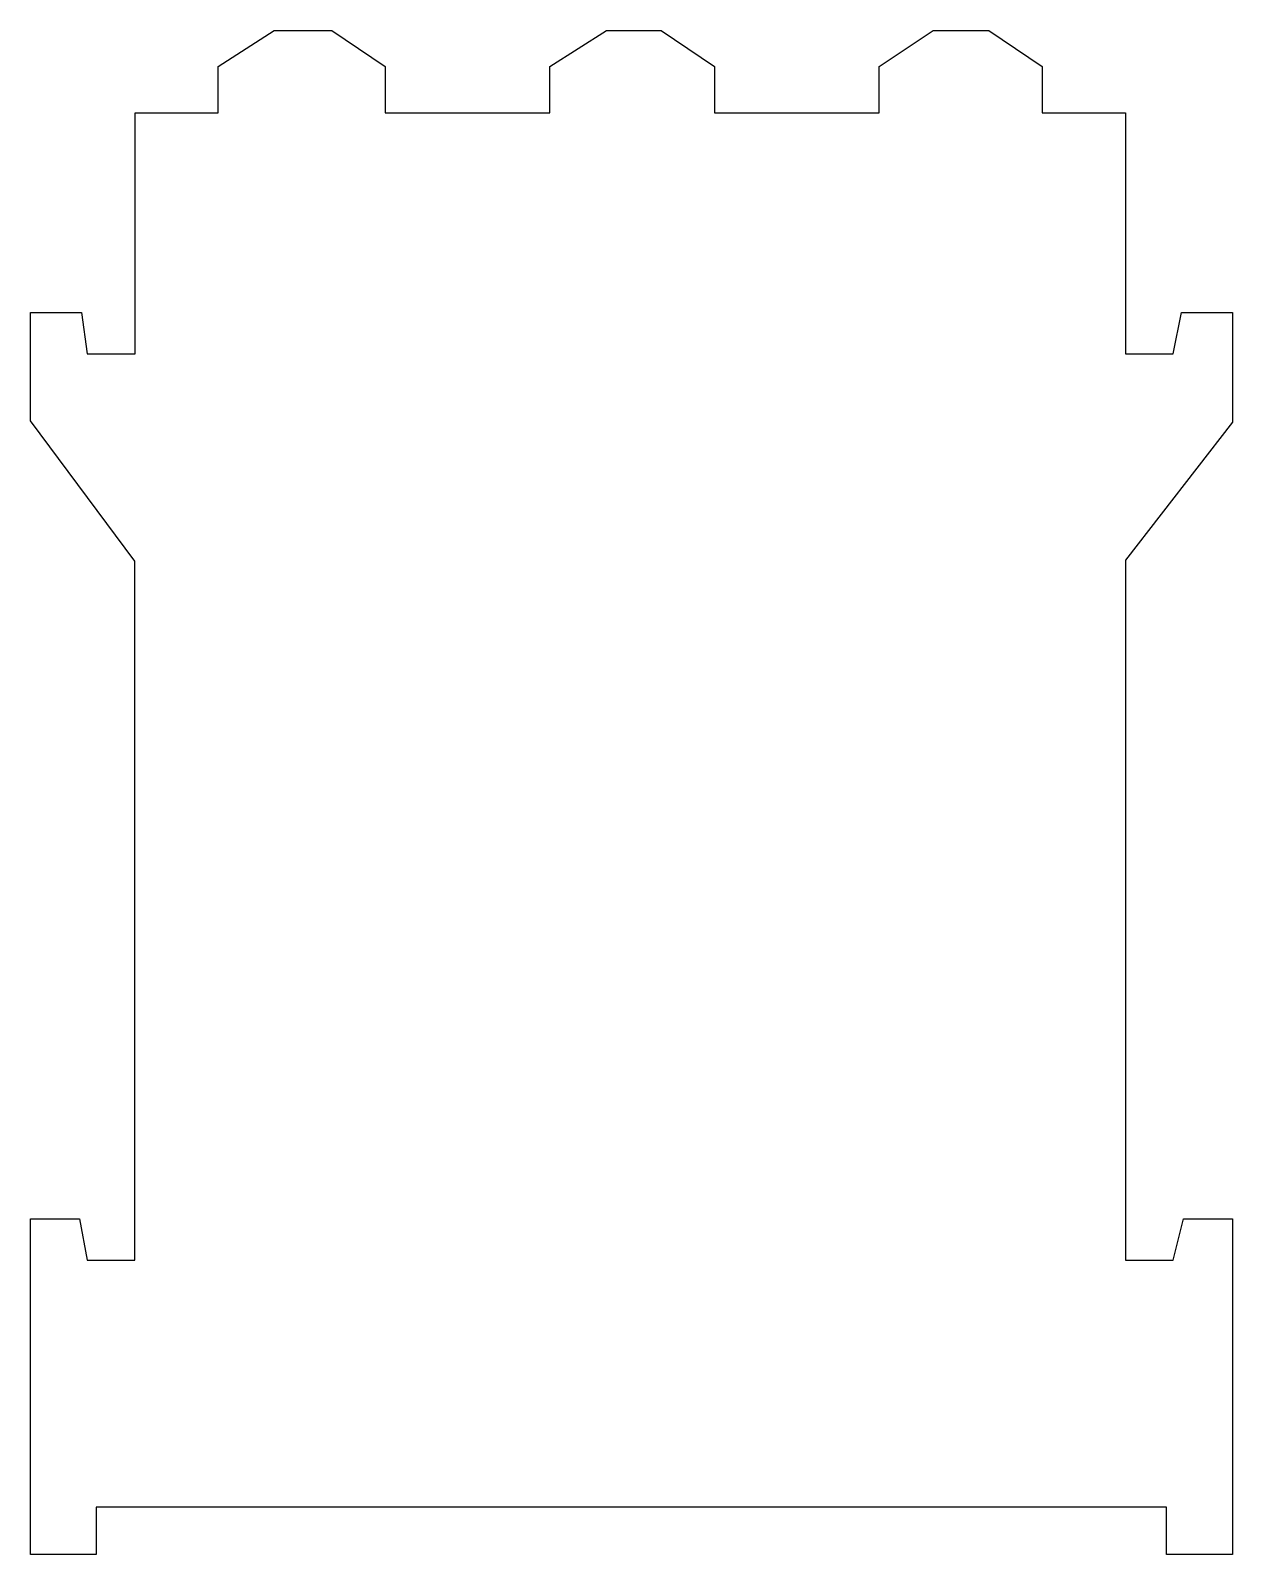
# Model space of a CAD drawing. Header units: millimetres. Extents: x -166 to -20, y -3 to 182.
import ezdxf

# ---------------------------------------------------------------- set-up
doc = ezdxf.new("R2010")
doc.units = ezdxf.units.MM
doc.layers.get('0').update_dxf_attribs({"linetype": 'CONTINUOUS'})

msp = doc.modelspace()

# ---------------------------------------------------------------- linework, layer by layer
msp.add_lwpolyline([(-19.61, 134.91), (-32.62, 118.17), (-32.62, 33.2), (-26.82, 33.2), (-25.56, 38.2), (-19.61, 38.2), (-19.61, -2.55), (-27.61, -2.55), (-27.61, 3.2), (-157.61, 3.2), (-157.61, -2.55), (-165.61, -2.55), (-165.61, 38.2), (-159.65, 38.2), (-158.71, 33.2), (-152.92, 33.2), (-152.92, 118.02), (-165.61, 135.07), (-165.61, 148.2), (-159.4, 148.2), (-158.7, 143.2), (-152.91, 143.2), (-152.91, 172.47), (-142.8, 172.47), (-142.8, 178.07), (-136.02, 182.45), (-129.02, 182.45), (-122.54, 178.07), (-122.54, 172.47), (-102.54, 172.47), (-102.54, 178.07), (-95.65, 182.45), (-89, 182.45), (-82.52, 178.07), (-82.52, 172.47), (-62.52, 172.47), (-62.52, 178.07), (-55.95, 182.45), (-49.2, 182.45), (-42.71, 178.07), (-42.71, 172.47), (-32.61, 172.47), (-32.61, 143.2), (-26.81, 143.2), (-25.81, 148.2), (-19.61, 148.2)], close=True)

doc.saveas('drawing.dxf')
